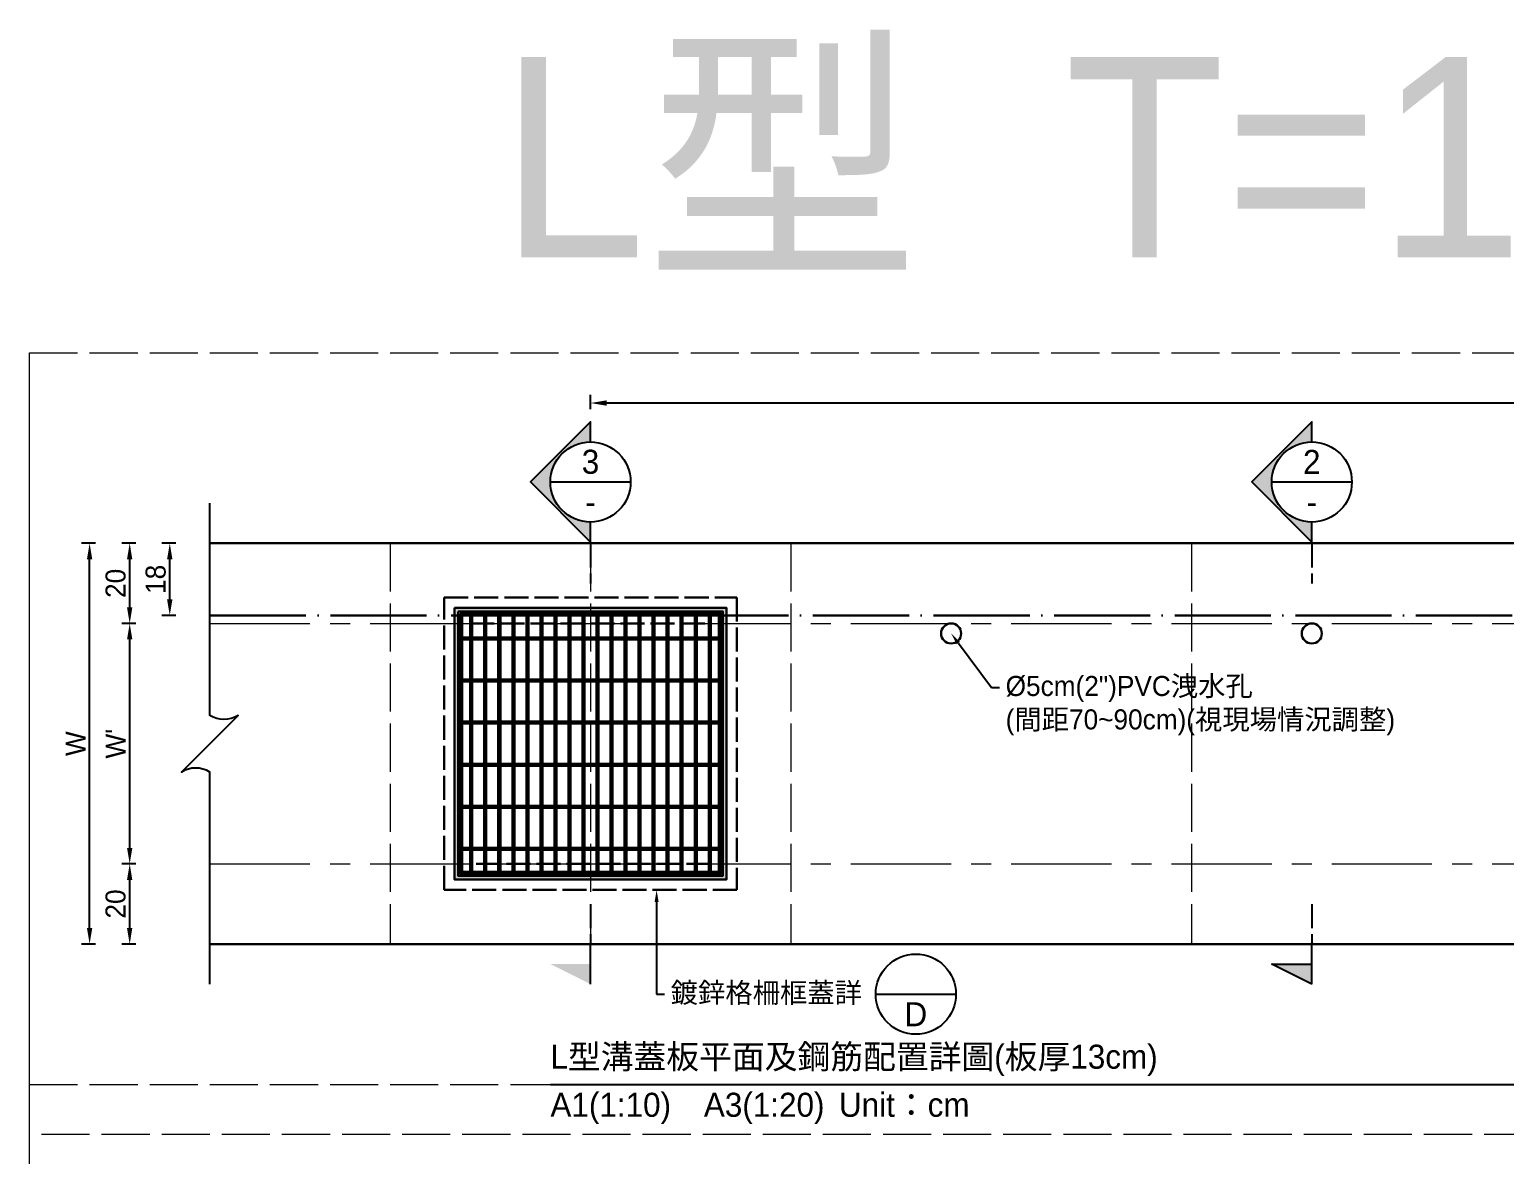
# Model space of a CAD drawing. Extents: x -2931 to 4779, y -2120 to 304.
# Drawn here: x -40.9 to 327.2, y -1657.5 to -1376.8 of the extents above; entities that cross this region are included whole.
import ezdxf
from ezdxf import colors
from ezdxf.entities.mleader import LeaderData, LeaderLine
from ezdxf.math import Vec2, Vec3

# ---------------------------------------------------------------- set-up
doc = ezdxf.new("R2010")
doc.units = 0
doc.header["$MEASUREMENT"] = 0
for name, pattern in [('ACAD_ISO02W100', [15, 12, -3]), ('ACAD_ISO04W100', [30, 24, -3, 0, -3]), ('CENTERX2', [4, 2.5, -0.5, 0.5, -0.5])]:
    doc.linetypes.add(name, pattern=pattern)
doc.layers.add('一、4.基本-隱藏', color=9, linetype='ACAD_ISO02W100', lineweight=20, plot=False)
doc.layers.add('三、3.文字-註解文字', color=2, linetype='Continuous')
for name, color, linetype, lineweight in [('二、1.繪圖-既有設施', 8, 'Continuous', 20), ('二、2.繪圖-施作項目', 181, 'Continuous', 30), ('二、6.繪圖-其他施作項目', 35, 'Continuous', 30)]:
    doc.layers.add(name, color=color, linetype=linetype, lineweight=lineweight)
doc.styles.add('次圖名(詳圖)', font='MS PGothic.ttf', dxfattribs={"height": 6})
doc.styles.add('註解文字', font='MS PGothic.ttf', dxfattribs={"height": 5})
doc.styles.add('註解文字(詳圖)', font='MS PGothic.ttf', dxfattribs={"height": 6})
doc.dimstyles.new('註解文字', dxfattribs={"dimtxt": 5, "dimasz": 4, "dimexe": 2, "dimexo": 2.5, "dimgap": 1, "dimtad": 2, "dimzin": 0, "dimdsep": 46, "dimtxsty": '註解文字', "dimcen": 0.1, "dimclrd": 256, "dimclre": 256, "dimclrt": 256, "dimadec": 0, "dimazin": 0, "dimtfac": 1, "dimtofl": 0, "dimtmove": 0, "dimatfit": 3, "dimfxl": 1.5, "dimfxlon": 1, "dimtolj": 1, "dimtzin": 0, "dimlwd": -1, "dimlwe": -1, "dimarcsym": 1})
pattern_1 = [(45, (-1336.2158, -1341.31), (-2.65165, 2.65165), []), (45, (-1335.332, -1341.31), (-2.65165, 2.65165), []), (45, (-1334.448, -1341.31), (-2.65165, 2.65165), []), (45, (-1333.564, -1341.31), (-2.65165, 2.65165), [])]

# ---------------------------------------------------------------- blocks, each defined once
blk = doc.blocks.new('*D94')
at = {"layer": 'Defpoints', "color": 0, "transparency": 16777216}
for p in [(-5.85, -1504.96), (4.15, -1504.96), (4.15, -1522.96)]:
    blk.add_point(p, dxfattribs=at)
at = {"layer": '三、3.文字-註解文字', "transparency": 16777216}
for p, q in [((-4.35, -1504.96), (-7.85, -1504.96)), ((-5.85, -1518.96), (-5.85, -1508.96)), ((-4.35, -1522.96), (-7.85, -1522.96))]:
    blk.add_line(p, q, dxfattribs=at)
for points in [[(-6.52, -1508.96), (-5.19, -1508.96), (-5.85, -1504.96)], [(-6.52, -1518.96), (-5.19, -1518.96), (-5.85, -1522.96)]]:
    blk.add_solid(points, dxfattribs=at)
at = {"layer": '三、3.文字-註解文字', "transparency": 16777216, "insert": (-9.35, -1513.96), "char_height": 5, "attachment_point": 5, "rotation": 90, "style": '註解文字'}
blk.add_mtext('\\A1;18', dxfattribs=at)
blk = doc.blocks.new('*D95')
at = {"layer": 'Defpoints', "color": 0, "transparency": 16777216}
for p in [(-15.85, -1504.96), (4.15, -1504.96), (4.15, -1524.96)]:
    blk.add_point(p, dxfattribs=at)
at = {"layer": '三、3.文字-註解文字', "transparency": 16777216}
for p, q in [((-14.35, -1504.96), (-17.85, -1504.96)), ((-15.85, -1520.96), (-15.85, -1508.96)), ((-14.35, -1524.96), (-17.85, -1524.96))]:
    blk.add_line(p, q, dxfattribs=at)
for points in [[(-16.52, -1508.96), (-15.19, -1508.96), (-15.85, -1504.96)], [(-16.52, -1520.96), (-15.19, -1520.96), (-15.85, -1524.96)]]:
    blk.add_solid(points, dxfattribs=at)
at = {"layer": '三、3.文字-註解文字', "transparency": 16777216, "insert": (-19.35, -1514.96), "char_height": 5, "attachment_point": 5, "rotation": 90, "style": '註解文字'}
blk.add_mtext('\\A1;20', dxfattribs=at)
blk = doc.blocks.new('*D96')
at = {"layer": 'Defpoints', "color": 0, "transparency": 16777216}
for p in [(-15.85, -1524.96), (4.15, -1524.96), (4.15, -1584.96)]:
    blk.add_point(p, dxfattribs=at)
at = {"layer": '三、3.文字-註解文字', "transparency": 16777216}
for p, q in [((-14.35, -1524.96), (-17.85, -1524.96)), ((-15.85, -1580.96), (-15.85, -1528.96)), ((-14.35, -1584.96), (-17.85, -1584.96))]:
    blk.add_line(p, q, dxfattribs=at)
for points in [[(-16.52, -1528.96), (-15.19, -1528.96), (-15.85, -1524.96)], [(-16.52, -1580.96), (-15.19, -1580.96), (-15.85, -1584.96)]]:
    blk.add_solid(points, dxfattribs=at)
at = {"layer": '三、3.文字-註解文字', "transparency": 16777216, "insert": (-19.35, -1554.96), "char_height": 5, "attachment_point": 5, "rotation": 90, "style": '註解文字'}
blk.add_mtext("\\A1;W'", dxfattribs=at)
blk = doc.blocks.new('*D97')
at = {"layer": 'Defpoints', "color": 0, "transparency": 16777216}
for p in [(-15.85, -1584.96), (4.15, -1584.96), (4.15, -1604.96)]:
    blk.add_point(p, dxfattribs=at)
at = {"layer": '三、3.文字-註解文字', "transparency": 16777216}
for p, q in [((-14.35, -1584.96), (-17.85, -1584.96)), ((-15.85, -1600.96), (-15.85, -1588.96)), ((-14.35, -1604.96), (-17.85, -1604.96))]:
    blk.add_line(p, q, dxfattribs=at)
for points in [[(-16.52, -1588.96), (-15.19, -1588.96), (-15.85, -1584.96)], [(-16.52, -1600.96), (-15.19, -1600.96), (-15.85, -1604.96)]]:
    blk.add_solid(points, dxfattribs=at)
at = {"layer": '三、3.文字-註解文字', "transparency": 16777216, "insert": (-19.35, -1594.96), "char_height": 5, "attachment_point": 5, "rotation": 90, "style": '註解文字'}
blk.add_mtext('\\A1;20', dxfattribs=at)
blk = doc.blocks.new('*D98')
at = {"layer": 'Defpoints', "color": 0, "transparency": 16777216}
for p in [(-25.85, -1504.96), (4.15, -1504.96), (4.15, -1604.96)]:
    blk.add_point(p, dxfattribs=at)
at = {"layer": '三、3.文字-註解文字', "transparency": 16777216}
for p, q in [((-24.35, -1504.96), (-27.85, -1504.96)), ((-25.85, -1600.96), (-25.85, -1508.96)), ((-24.35, -1604.96), (-27.85, -1604.96))]:
    blk.add_line(p, q, dxfattribs=at)
for points in [[(-26.52, -1508.96), (-25.19, -1508.96), (-25.85, -1504.96)], [(-26.52, -1600.96), (-25.19, -1600.96), (-25.85, -1604.96)]]:
    blk.add_solid(points, dxfattribs=at)
at = {"layer": '三、3.文字-註解文字', "transparency": 16777216, "insert": (-29.35, -1554.96), "char_height": 5, "attachment_point": 5, "rotation": 90, "style": '註解文字'}
blk.add_mtext('\\A1;W', dxfattribs=at)
blk = doc.blocks.new('*D99')
at = {"layer": 'Defpoints', "color": 0, "transparency": 16777216}
for p in [(99.15, -1469.96), (99.15, -1514.96), (599.15, -1514.96)]:
    blk.add_point(p, dxfattribs=at)
at = {"layer": '三、3.文字-註解文字', "transparency": 16777216}
for p, q in [((99.15, -1471.46), (99.15, -1467.96)), ((599.15, -1471.46), (599.15, -1467.96)), ((595.15, -1469.96), (103.15, -1469.96))]:
    blk.add_line(p, q, dxfattribs=at)
for points in [[(103.15, -1469.3), (103.15, -1470.63), (99.15, -1469.96)], [(595.15, -1469.3), (595.15, -1470.63), (599.15, -1469.96)]]:
    blk.add_solid(points, dxfattribs=at)
at = {"layer": '三、3.文字-註解文字', "transparency": 16777216, "insert": (349.15, -1466.46), "char_height": 5, "attachment_point": 5, "style": '註解文字'}
blk.add_mtext('\\A1;500±2', dxfattribs=at)

msp = doc.modelspace()

# ---------------------------------------------------------------- hatches: boundary and pattern name
at = {"layer": '三、3.文字-註解文字'}
h = msp.add_hatch(color=256, dxfattribs=at)
h.dxf.hatch_style = 1
h.paths.add_polyline_path([(99.145, -1474.658), (84.145, -1489.658), (99.145, -1504.658), (99.145, -1499.658, -0.4142136), (89.145, -1489.658, -0.4142136), (99.145, -1479.658)])
h = msp.add_hatch(color=256, dxfattribs=at)
h.dxf.hatch_style = 1
h.paths.add_polyline_path([(279.145, -1474.658), (264.145, -1489.658), (279.145, -1504.658), (279.145, -1499.658, -0.4142136), (269.145, -1489.658, -0.4142136), (279.145, -1479.658)])
h = msp.add_hatch(color=256, dxfattribs=at)
h.dxf.hatch_style = 1
h.paths.add_polyline_path([(89.145, -1609.964), (99.145, -1614.964), (99.145, -1609.964)])
h = msp.add_hatch(color=256, dxfattribs=at)
h.dxf.hatch_style = 1
h.paths.add_polyline_path([(269.145, -1609.964), (279.145, -1614.964), (279.145, -1609.964)])
at = {"layer": '二、6.繪圖-其他施作項目'}
h = msp.add_hatch(color=256, dxfattribs=at)
h.dxf.hatch_style = 1
h.paths.add_polyline_path([(65.245, -1588.864), (133.045, -1588.864), (133.045, -1521.064), (65.245, -1521.064)])
h.paths.add_polyline_path([(66.145, -1521.964), (132.145, -1521.964), (132.145, -1587.964), (66.145, -1587.964)], flags=16)
h = msp.add_hatch(dxfattribs=at)
h.set_pattern_fill('ANSI34', color=256, scale=5)
h.set_pattern_definition(pattern_1)
h.paths.add_polyline_path([(131.145, -1528.464), (67.145, -1528.464), (67.145, -1528.964), (131.145, -1528.964)])
h = msp.add_hatch(dxfattribs=at)
h.set_pattern_fill('ANSI34', color=256, scale=5)
h.set_pattern_definition(pattern_1)
h.paths.add_polyline_path([(131.145, -1538.964), (67.145, -1538.964), (67.145, -1539.464), (131.145, -1539.464)])
h = msp.add_hatch(dxfattribs=at)
h.set_pattern_fill('ANSI34', color=256, scale=5)
h.set_pattern_definition(pattern_1)
h.paths.add_polyline_path([(131.145, -1549.464), (67.145, -1549.464), (67.145, -1549.964), (131.145, -1549.964)])
h = msp.add_hatch(dxfattribs=at)
h.set_pattern_fill('ANSI34', color=256, scale=5)
h.set_pattern_definition(pattern_1)
h.paths.add_polyline_path([(131.145, -1559.964), (67.145, -1559.964), (67.145, -1560.464), (131.145, -1560.464)])
h = msp.add_hatch(dxfattribs=at)
h.set_pattern_fill('ANSI34', color=256, scale=5)
h.set_pattern_definition(pattern_1)
h.paths.add_polyline_path([(131.145, -1570.464), (67.145, -1570.464), (67.145, -1570.964), (131.145, -1570.964)])
h = msp.add_hatch(dxfattribs=at)
h.set_pattern_fill('ANSI34', color=256, scale=5)
h.set_pattern_definition(pattern_1)
h.paths.add_polyline_path([(131.145, -1580.964), (67.145, -1580.964), (67.145, -1581.464), (131.145, -1581.464)])

# ---------------------------------------------------------------- linework, layer by layer
at = {"layer": '一、4.基本-隱藏'}
for points in [[(-40.855, -1457.464), (739.145, -1457.464), (739.145, -1964.464), (-40.855, -1964.464)], [(-40.855, -1457.464), (739.145, -1457.464), (739.145, -1652.464), (-40.855, -1652.464)]]:
    msp.add_lwpolyline(points, close=True, dxfattribs=at)
for points in [[(49.145, -1504.964), (49.145, -1604.964)], [(99.145, -1504.964), (99.145, -1604.964)], [(149.145, -1504.964), (149.145, -1604.964)], [(249.145, -1504.964), (249.145, -1604.964)], [(-40.855, -1639.964), (739.145, -1639.964)]]:
    msp.add_lwpolyline(points, dxfattribs=at)
at = {"layer": '三、3.文字-註解文字'}
for points in [[(99.145, -1479.658), (99.145, -1474.658), (84.145, -1489.658), (99.145, -1504.658), (99.145, -1499.658)], [(279.145, -1479.658), (279.145, -1474.658), (264.145, -1489.658), (279.145, -1504.658), (279.145, -1499.658)], [(89.145, -1489.658), (109.145, -1489.658)], [(269.145, -1489.658), (289.145, -1489.658)], [(99.145, -1614.964), (99.145, -1604.964)], [(279.145, -1614.964), (279.145, -1604.964)], [(279.145, -1614.964), (269.145, -1609.964), (279.145, -1609.964)], [(170.342, -1617.464), (190.342, -1617.464)], [(89.145, -1639.964), (609.145, -1639.964)]]:
    msp.add_lwpolyline(points, dxfattribs=at)
msp.add_lwpolyline([(4.145, -1614.964), (4.145, -1562.035, 0.2828427), (-2.926, -1562.035), (11.216, -1547.893, -0.2828427), (4.145, -1547.893), (4.145, -1494.964)], format="xyb", dxfattribs=at)
at = {"layer": '三、3.文字-註解文字', "linetype": 'ACAD_ISO02W100', "ltscale": 0.5}
for points in [[(99.145, -1504.964), (99.145, -1514.964)], [(279.145, -1504.964), (279.145, -1514.964)], [(99.145, -1594.964), (99.145, -1604.964)], [(279.145, -1594.964), (279.145, -1604.964)]]:
    msp.add_lwpolyline(points, dxfattribs=at)
at = {"layer": '三、3.文字-註解文字'}
for centre in [(99.145, -1489.658), (279.145, -1489.658), (180.342, -1617.464)]:
    msp.add_circle(centre, 10, dxfattribs=at)
at = {"layer": '二、1.繪圖-既有設施', "linetype": 'CENTERX2', "ltscale": 10}
for points in [[(4.145, -1524.964), (694.145, -1524.964)], [(4.145, -1584.964), (694.145, -1584.964)]]:
    msp.add_lwpolyline(points, dxfattribs=at)
at = {"layer": '二、2.繪圖-施作項目', "linetype": 'Continuous'}
for points in [[(4.145, -1504.964), (694.145, -1504.964)], [(4.145, -1604.964), (694.145, -1604.964)]]:
    msp.add_lwpolyline(points, dxfattribs=at)
at = {"layer": '二、2.繪圖-施作項目', "linetype": 'ACAD_ISO04W100'}
msp.add_lwpolyline([(4.145, -1522.964), (694.145, -1522.964)], dxfattribs=at)
at = {"layer": '二、6.繪圖-其他施作項目', "linetype": 'ACAD_ISO02W100', "ltscale": 0.5}
for points in [[(62.645, -1518.464), (135.645, -1518.464), (135.645, -1591.464), (62.645, -1591.464)], [(69.145, -1524.964), (129.145, -1524.964), (129.145, -1584.964), (69.145, -1584.964)]]:
    msp.add_lwpolyline(points, close=True, dxfattribs=at)
at = {"layer": '二、6.繪圖-其他施作項目'}
for points in [[(65.245, -1521.064), (133.045, -1521.064), (133.045, -1588.864), (65.245, -1588.864)], [(66.145, -1521.964), (132.145, -1521.964), (132.145, -1587.964), (66.145, -1587.964)], [(66.645, -1522.464), (131.645, -1522.464), (131.645, -1587.464), (66.645, -1587.464)]]:
    msp.add_lwpolyline(points, close=True, dxfattribs=at)
for points in [[(66.645, -1522.464), (131.645, -1522.464)], [(66.645, -1522.464), (66.645, -1587.464)], [(67.145, -1522.464), (67.145, -1587.464)], [(67.145, -1522.964), (131.145, -1522.964)], [(69.145, -1522.964), (69.145, -1528.464)], [(69.645, -1522.964), (69.645, -1528.464)], [(72.645, -1522.964), (72.645, -1528.464)], [(73.145, -1522.964), (73.145, -1528.464)], [(76.145, -1522.964), (76.145, -1528.464)], [(76.645, -1522.964), (76.645, -1528.464)], [(79.645, -1522.964), (79.645, -1528.464)], [(80.145, -1522.964), (80.145, -1528.464)], [(83.145, -1522.964), (83.145, -1528.464)], [(83.645, -1522.964), (83.645, -1528.464)], [(86.645, -1522.964), (86.645, -1528.464)], [(87.145, -1522.964), (87.145, -1528.464)], [(90.145, -1522.964), (90.145, -1528.464)], [(90.645, -1522.964), (90.645, -1528.464)], [(93.645, -1522.964), (93.645, -1528.464)], [(94.145, -1522.964), (94.145, -1528.464)], [(97.145, -1522.964), (97.145, -1528.464)], [(97.645, -1522.964), (97.645, -1528.464)], [(100.645, -1522.964), (100.645, -1528.464)], [(101.145, -1522.964), (101.145, -1528.464)], [(104.145, -1522.964), (104.145, -1528.464)], [(104.645, -1522.964), (104.645, -1528.464)], [(107.645, -1522.964), (107.645, -1528.464)], [(108.145, -1522.964), (108.145, -1528.464)], [(111.145, -1522.964), (111.145, -1528.464)], [(111.645, -1522.964), (111.645, -1528.464)], [(114.645, -1522.964), (114.645, -1528.464)], [(115.145, -1522.964), (115.145, -1528.464)], [(118.145, -1522.964), (118.145, -1528.464)], [(118.645, -1522.964), (118.645, -1528.464)], [(121.645, -1522.964), (121.645, -1528.464)], [(122.145, -1522.964), (122.145, -1528.464)], [(125.145, -1522.964), (125.145, -1528.464)], [(125.645, -1522.964), (125.645, -1528.464)], [(128.645, -1522.964), (128.645, -1528.464)], [(129.145, -1522.964), (129.145, -1528.464)], [(131.145, -1522.464), (131.145, -1587.464)], [(131.645, -1522.464), (131.645, -1587.464)], [(67.145, -1528.464), (131.145, -1528.464)], [(67.145, -1528.964), (131.145, -1528.964)], [(69.145, -1528.964), (69.145, -1538.964)], [(69.645, -1528.964), (69.645, -1538.964)], [(72.645, -1528.964), (72.645, -1538.964)], [(73.145, -1528.964), (73.145, -1538.964)], [(76.145, -1528.964), (76.145, -1538.964)], [(76.645, -1528.964), (76.645, -1538.964)], [(79.645, -1528.964), (79.645, -1538.964)], [(80.145, -1528.964), (80.145, -1538.964)], [(83.145, -1528.964), (83.145, -1538.964)], [(83.645, -1528.964), (83.645, -1538.964)], [(86.645, -1528.964), (86.645, -1538.964)], [(87.145, -1528.964), (87.145, -1538.964)], [(90.145, -1528.964), (90.145, -1538.964)], [(90.645, -1528.964), (90.645, -1538.964)], [(93.645, -1528.964), (93.645, -1538.964)], [(94.145, -1528.964), (94.145, -1538.964)], [(97.145, -1528.964), (97.145, -1538.964)], [(97.645, -1528.964), (97.645, -1538.964)], [(100.645, -1528.964), (100.645, -1538.964)], [(101.145, -1528.964), (101.145, -1538.964)], [(104.145, -1528.964), (104.145, -1538.964)], [(104.645, -1528.964), (104.645, -1538.964)], [(107.645, -1528.964), (107.645, -1538.964)], [(108.145, -1528.964), (108.145, -1538.964)], [(111.145, -1528.964), (111.145, -1538.964)], [(111.645, -1528.964), (111.645, -1538.964)], [(114.645, -1528.964), (114.645, -1538.964)], [(115.145, -1528.964), (115.145, -1538.964)], [(118.145, -1528.964), (118.145, -1538.964)], [(118.645, -1528.964), (118.645, -1538.964)], [(121.645, -1528.964), (121.645, -1538.964)], [(122.145, -1528.964), (122.145, -1538.964)], [(125.145, -1528.964), (125.145, -1538.964)], [(125.645, -1528.964), (125.645, -1538.964)], [(128.645, -1528.964), (128.645, -1538.964)], [(129.145, -1528.964), (129.145, -1538.964)], [(67.145, -1538.964), (131.145, -1538.964)], [(67.145, -1539.464), (131.145, -1539.464)], [(69.145, -1539.464), (69.145, -1549.464)], [(69.645, -1539.464), (69.645, -1549.464)], [(72.645, -1539.464), (72.645, -1549.464)], [(73.145, -1539.464), (73.145, -1549.464)], [(76.145, -1539.464), (76.145, -1549.464)], [(76.645, -1539.464), (76.645, -1549.464)], [(79.645, -1539.464), (79.645, -1549.464)], [(80.145, -1539.464), (80.145, -1549.464)], [(83.145, -1539.464), (83.145, -1549.464)], [(83.645, -1539.464), (83.645, -1549.464)], [(86.645, -1539.464), (86.645, -1549.464)], [(87.145, -1539.464), (87.145, -1549.464)], [(90.145, -1539.464), (90.145, -1549.464)], [(90.645, -1539.464), (90.645, -1549.464)], [(93.645, -1539.464), (93.645, -1549.464)], [(94.145, -1539.464), (94.145, -1549.464)], [(97.145, -1539.464), (97.145, -1549.464)], [(97.645, -1539.464), (97.645, -1549.464)], [(100.645, -1539.464), (100.645, -1549.464)], [(101.145, -1539.464), (101.145, -1549.464)], [(104.145, -1539.464), (104.145, -1549.464)], [(104.645, -1539.464), (104.645, -1549.464)], [(107.645, -1539.464), (107.645, -1549.464)], [(108.145, -1539.464), (108.145, -1549.464)], [(111.145, -1539.464), (111.145, -1549.464)], [(111.645, -1539.464), (111.645, -1549.464)], [(114.645, -1539.464), (114.645, -1549.464)], [(115.145, -1539.464), (115.145, -1549.464)], [(118.145, -1539.464), (118.145, -1549.464)], [(118.645, -1539.464), (118.645, -1549.464)], [(121.645, -1539.464), (121.645, -1549.464)], [(122.145, -1539.464), (122.145, -1549.464)], [(125.145, -1539.464), (125.145, -1549.464)], [(125.645, -1539.464), (125.645, -1549.464)], [(128.645, -1539.464), (128.645, -1549.464)], [(129.145, -1539.464), (129.145, -1549.464)], [(67.145, -1549.464), (131.145, -1549.464)], [(67.145, -1549.964), (131.145, -1549.964)], [(69.145, -1549.964), (69.145, -1559.964)], [(69.645, -1549.964), (69.645, -1559.964)], [(72.645, -1549.964), (72.645, -1559.964)], [(73.145, -1549.964), (73.145, -1559.964)], [(76.145, -1549.964), (76.145, -1559.964)], [(76.645, -1549.964), (76.645, -1559.964)], [(79.645, -1549.964), (79.645, -1559.964)], [(80.145, -1549.964), (80.145, -1559.964)], [(83.145, -1549.964), (83.145, -1559.964)], [(83.645, -1549.964), (83.645, -1559.964)], [(86.645, -1549.964), (86.645, -1559.964)], [(87.145, -1549.964), (87.145, -1559.964)], [(90.145, -1549.964), (90.145, -1559.964)], [(90.645, -1549.964), (90.645, -1559.964)], [(93.645, -1549.964), (93.645, -1559.964)], [(94.145, -1549.964), (94.145, -1559.964)], [(97.145, -1549.964), (97.145, -1559.964)], [(97.645, -1549.964), (97.645, -1559.964)], [(100.645, -1549.964), (100.645, -1559.964)], [(101.145, -1549.964), (101.145, -1559.964)], [(104.145, -1549.964), (104.145, -1559.964)], [(104.645, -1549.964), (104.645, -1559.964)], [(107.645, -1549.964), (107.645, -1559.964)], [(108.145, -1549.964), (108.145, -1559.964)], [(111.145, -1549.964), (111.145, -1559.964)], [(111.645, -1549.964), (111.645, -1559.964)], [(114.645, -1549.964), (114.645, -1559.964)], [(115.145, -1549.964), (115.145, -1559.964)], [(118.145, -1549.964), (118.145, -1559.964)], [(118.645, -1549.964), (118.645, -1559.964)], [(121.645, -1549.964), (121.645, -1559.964)], [(122.145, -1549.964), (122.145, -1559.964)], [(125.145, -1549.964), (125.145, -1559.964)], [(125.645, -1549.964), (125.645, -1559.964)], [(128.645, -1549.964), (128.645, -1559.964)], [(129.145, -1549.964), (129.145, -1559.964)], [(67.145, -1559.964), (131.145, -1559.964)], [(67.145, -1560.464), (131.145, -1560.464)], [(69.145, -1560.464), (69.145, -1570.464)], [(69.645, -1560.464), (69.645, -1570.464)], [(72.645, -1560.464), (72.645, -1570.464)], [(73.145, -1560.464), (73.145, -1570.464)], [(76.145, -1560.464), (76.145, -1570.464)], [(76.645, -1560.464), (76.645, -1570.464)], [(79.645, -1560.464), (79.645, -1570.464)], [(80.145, -1560.464), (80.145, -1570.464)], [(83.145, -1560.464), (83.145, -1570.464)], [(83.645, -1560.464), (83.645, -1570.464)], [(86.645, -1560.464), (86.645, -1570.464)], [(87.145, -1560.464), (87.145, -1570.464)], [(90.145, -1560.464), (90.145, -1570.464)], [(90.645, -1560.464), (90.645, -1570.464)], [(93.645, -1560.464), (93.645, -1570.464)], [(94.145, -1560.464), (94.145, -1570.464)], [(97.145, -1560.464), (97.145, -1570.464)], [(97.645, -1560.464), (97.645, -1570.464)], [(100.645, -1560.464), (100.645, -1570.464)], [(101.145, -1560.464), (101.145, -1570.464)], [(104.145, -1560.464), (104.145, -1570.464)], [(104.645, -1560.464), (104.645, -1570.464)], [(107.645, -1560.464), (107.645, -1570.464)], [(108.145, -1560.464), (108.145, -1570.464)], [(111.145, -1560.464), (111.145, -1570.464)], [(111.645, -1560.464), (111.645, -1570.464)], [(114.645, -1560.464), (114.645, -1570.464)], [(115.145, -1560.464), (115.145, -1570.464)], [(118.145, -1560.464), (118.145, -1570.464)], [(118.645, -1560.464), (118.645, -1570.464)], [(121.645, -1560.464), (121.645, -1570.464)], [(122.145, -1560.464), (122.145, -1570.464)], [(125.145, -1560.464), (125.145, -1570.464)], [(125.645, -1560.464), (125.645, -1570.464)], [(128.645, -1560.464), (128.645, -1570.464)], [(129.145, -1560.464), (129.145, -1570.464)], [(67.145, -1570.464), (131.145, -1570.464)], [(67.145, -1570.964), (131.145, -1570.964)], [(69.145, -1570.964), (69.145, -1580.964)], [(69.645, -1570.964), (69.645, -1580.964)], [(72.645, -1570.964), (72.645, -1580.964)], [(73.145, -1570.964), (73.145, -1580.964)], [(76.145, -1570.964), (76.145, -1580.964)], [(76.645, -1570.964), (76.645, -1580.964)], [(79.645, -1570.964), (79.645, -1580.964)], [(80.145, -1570.964), (80.145, -1580.964)], [(83.145, -1570.964), (83.145, -1580.964)], [(83.645, -1570.964), (83.645, -1580.964)], [(86.645, -1570.964), (86.645, -1580.964)], [(87.145, -1570.964), (87.145, -1580.964)], [(90.145, -1570.964), (90.145, -1580.964)], [(90.645, -1570.964), (90.645, -1580.964)], [(93.645, -1570.964), (93.645, -1580.964)], [(94.145, -1570.964), (94.145, -1580.964)], [(97.145, -1570.964), (97.145, -1580.964)], [(97.645, -1570.964), (97.645, -1580.964)], [(100.645, -1570.964), (100.645, -1580.964)], [(101.145, -1570.964), (101.145, -1580.964)], [(104.145, -1570.964), (104.145, -1580.964)], [(104.645, -1570.964), (104.645, -1580.964)], [(107.645, -1570.964), (107.645, -1580.964)], [(108.145, -1570.964), (108.145, -1580.964)], [(111.145, -1570.964), (111.145, -1580.964)], [(111.645, -1570.964), (111.645, -1580.964)], [(114.645, -1570.964), (114.645, -1580.964)], [(115.145, -1570.964), (115.145, -1580.964)], [(118.145, -1570.964), (118.145, -1580.964)], [(118.645, -1570.964), (118.645, -1580.964)], [(121.645, -1570.964), (121.645, -1580.964)], [(122.145, -1570.964), (122.145, -1580.964)], [(125.145, -1570.964), (125.145, -1580.964)], [(125.645, -1570.964), (125.645, -1580.964)], [(128.645, -1570.964), (128.645, -1580.964)], [(129.145, -1570.964), (129.145, -1580.964)], [(67.145, -1580.964), (131.145, -1580.964)], [(67.145, -1581.464), (131.145, -1581.464)], [(69.145, -1581.464), (69.145, -1586.964)], [(69.645, -1581.464), (69.645, -1586.964)], [(72.645, -1581.464), (72.645, -1586.964)], [(73.145, -1581.464), (73.145, -1586.964)], [(76.145, -1581.464), (76.145, -1586.964)], [(76.645, -1581.464), (76.645, -1586.964)], [(79.645, -1581.464), (79.645, -1586.964)], [(80.145, -1581.464), (80.145, -1586.964)], [(83.145, -1581.464), (83.145, -1586.964)], [(83.645, -1581.464), (83.645, -1586.964)], [(86.645, -1581.464), (86.645, -1586.964)], [(87.145, -1581.464), (87.145, -1586.964)], [(90.145, -1581.464), (90.145, -1586.964)], [(90.645, -1581.464), (90.645, -1586.964)], [(93.645, -1581.464), (93.645, -1586.964)], [(94.145, -1581.464), (94.145, -1586.964)], [(97.145, -1581.464), (97.145, -1586.964)], [(97.645, -1581.464), (97.645, -1586.964)], [(100.645, -1581.464), (100.645, -1586.964)], [(101.145, -1581.464), (101.145, -1586.964)], [(104.145, -1581.464), (104.145, -1586.964)], [(104.645, -1581.464), (104.645, -1586.964)], [(107.645, -1581.464), (107.645, -1586.964)], [(108.145, -1581.464), (108.145, -1586.964)], [(111.145, -1581.464), (111.145, -1586.964)], [(111.645, -1581.464), (111.645, -1586.964)], [(114.645, -1581.464), (114.645, -1586.964)], [(115.145, -1581.464), (115.145, -1586.964)], [(118.145, -1581.464), (118.145, -1586.964)], [(118.645, -1581.464), (118.645, -1586.964)], [(121.645, -1581.464), (121.645, -1586.964)], [(122.145, -1581.464), (122.145, -1586.964)], [(125.145, -1581.464), (125.145, -1586.964)], [(125.645, -1581.464), (125.645, -1586.964)], [(128.645, -1581.464), (128.645, -1586.964)], [(129.145, -1581.464), (129.145, -1586.964)], [(66.645, -1587.464), (131.645, -1587.464)], [(67.145, -1586.964), (131.145, -1586.964)]]:
    msp.add_lwpolyline(points, dxfattribs=at)
for centre in [(189.145, -1527.464), (279.145, -1527.464)]:
    msp.add_circle(centre, 2.5, dxfattribs=at)

# ---------------------------------------------------------------- texts
at = {"layer": '三、3.文字-註解文字'}
for s, width, gutter_width, insert, char_height, attachment_point, style in [("{\\fMS PGothic|b0|i0|c128|p34;L型  T=13、W}'{\\fMS PGothic|b0|i0|c128|p34;=}6{\\fMS PGothic|b0|i0|c128|p34;0}", 618.7081, 25, (349.145, -1437.464), 50, 8, '註解文字'), ('3', 6.60394, 25, (99.145, -1484.658), 6, 5, '註解文字(詳圖)'), ('2', 6.60394, 25, (279.145, -1484.658), 6, 5, '註解文字(詳圖)'), ('-', 6.60394, 25, (99.145, -1494.658), 6, 5, '註解文字(詳圖)'), ('-', 6.60394, 25, (279.145, -1494.658), 6, 5, '註解文字(詳圖)'), ('D', 6.60394, 25, (180.342, -1622.464), 6, 5, '註解文字(詳圖)'), ('L{\\fMS PGothic|b0|i0|c128|p34;型溝蓋板平面及鋼筋配置詳圖(板厚13cm)}', 215.37549, 15, (89.145, -1633.964), 6, 4, '次圖名(詳圖)'), ('A1(1:10)\u3000A3(1:20){\\fMS PGothic|b0|i0|c128|p34;^IUnit：cm}', 136.03259, 15, (89.145, -1645.964), 6, 4, '次圖名(詳圖)')]:
    msp.add_mtext_dynamic_manual_height_columns(s, width=width, gutter_width=gutter_width, heights=[0], dxfattribs=dict(at, insert=insert, char_height=char_height, attachment_point=attachment_point, style=style))

# ---------------------------------------------------------------- dimensions: what is measured, and where the dimension line sits
at = {"layer": '三、3.文字-註解文字', "color": 144}
dim = msp.add_linear_dim(base=(99.145, -1469.964), p1=(599.145, -1514.964), p2=(99.145, -1514.964), text='500±2', dimstyle='註解文字', dxfattribs=at)
dim.commit()
dim.dimension.update_dxf_attribs({"geometry": '*D99', "text_midpoint": (349.145, -1466.464)})
at = {"layer": '三、3.文字-註解文字'}
for base, p1, p2, text, picture, middle in [((-25.855, -1504.964), (4.145, -1604.964), (4.145, -1504.964), 'W', '*D98', (-29.355, -1554.964)), ((-15.855, -1504.964), (4.145, -1524.964), (4.145, -1504.964), '20', '*D95', (-19.355, -1514.964)), ((-5.855, -1504.964), (4.145, -1522.964), (4.145, -1504.964), '18', '*D94', (-9.355, -1513.964)), ((-15.855, -1524.964), (4.145, -1584.964), (4.145, -1524.964), "W'", '*D96', (-19.355, -1554.964)), ((-15.855, -1584.964), (4.145, -1604.964), (4.145, -1584.964), '20', '*D97', (-19.355, -1594.964))]:
    dim = msp.add_linear_dim(base=base, p1=p1, p2=p2, angle=90, text=text, dimstyle='註解文字', dxfattribs=at)
    dim.commit()
    dim.dimension.update_dxf_attribs({"geometry": picture, "text_midpoint": middle})

# ---------------------------------------------------------------- leaders
ml = msp.add_multileader_mtext('Standard', dxfattribs=at)
ml.set_content('{\\fMS PGothic|b0|i0|c128|p34;%%C5cm(2")PVC洩水孔\\P(間距70~90cm)(視現場情況調整)}', color=256, style='註解文字')
ml.set_leader_properties(color=144, linetype='ByLayer', lineweight=-1)
ml.build(insert=Vec2(0, 0))
ml.multileader.update_dxf_attribs({"dogleg_length": 2, "arrow_head_size": 3})
ctx = ml.context
ctx.base_point, ctx.char_height, ctx.arrow_head_size, ctx.landing_gap_size, ctx.plane_origin = Vec3(201.251, -1540.919), 5, 3, 1.5, Vec3(189.145, -1527.464)
notes = []
notes.append((ctx, [(1, (1, 1, 0), (199.251, -1540.919), (1, 0), 2, [(0, [(189.145, -1527.464)], 0, [])])]))
ctx.mtext.insert, ctx.mtext.width, ctx.mtext.flow_direction = Vec3(202.751, -1538.063), 101.32193, 5
ml = msp.add_multileader_mtext('Standard', dxfattribs=at)
ml.set_content('鍍鋅格柵框蓋詳', color=256, style='註解文字')
ml.set_leader_properties(color=144, linetype='ByLayer', lineweight=-1)
ml.build(insert=Vec2(0, 0))
ml.multileader.update_dxf_attribs({"dogleg_length": 2, "arrow_head_size": 3})
ctx = ml.context
ctx.base_point, ctx.char_height, ctx.arrow_head_size, ctx.landing_gap_size, ctx.plane_origin = Vec3(117.645, -1617.464), 5, 3, 1.5, Vec3(98.096, -1673.641)
notes.append((ctx, [(1, (1, 1, 0), (115.645, -1617.464), (1, 0), 2, [(0, [(115.645, -1591.464)], 0, [])])]))
ctx.mtext.insert, ctx.mtext.width, ctx.mtext.flow_direction = Vec3(119.145, -1614.609), 122.40528, 5
for ctx, leaders in notes:
    for number, flags, end, landing, length, lines in leaders:
        leader = LeaderData()
        leader.index, (leader.has_last_leader_line, leader.has_dogleg_vector, leader.attachment_direction) = number, flags
        leader.last_leader_point, leader.dogleg_vector, leader.dogleg_length = Vec3(end), Vec3(landing), length
        for number, points, colour, breaks in lines:
            line = LeaderLine()
            line.index, line.vertices, line.color, line.breaks = number, Vec3.list(points), colors.encode_raw_color(colour), breaks
            leader.lines.append(line)
        ctx.leaders.append(leader)

doc.saveas('drawing.dxf')
